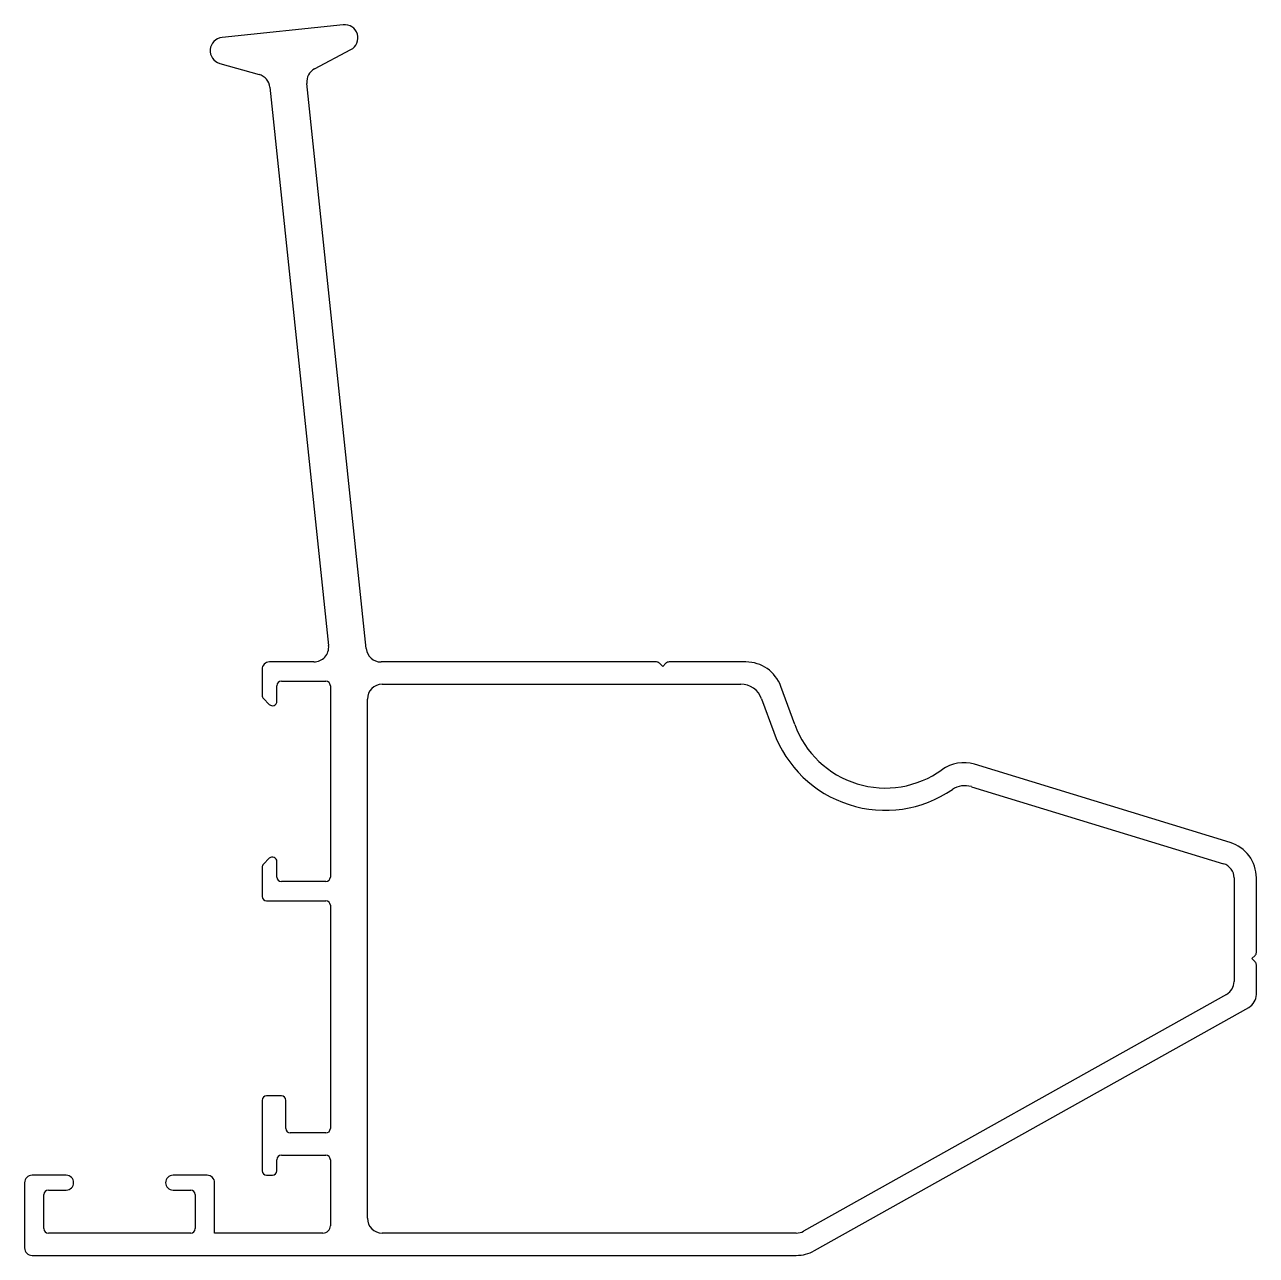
# Model space of a CAD drawing. Extents: x 1.7 to 84.7, y 1.9 to 84.8.
import ezdxf

# ---------------------------------------------------------------- set-up
doc = ezdxf.new("R2010")
doc.units = 0
doc.layers.get('0').update_dxf_attribs({"linetype": 'CONTINUOUS'})

msp = doc.modelspace()

# ---------------------------------------------------------------- linework, layer by layer
for p, q in [((23.186, 84.819), (15.02, 83.96)), ((21.258, 81.852), (23.697, 83.138)), ((14.87, 82.21), (17.522, 81.46)), ((18.244, 80.602), (22.199, 42.971)), ((24.735, 42.762), (20.73, 80.863)), ((21.205, 41.867), (18.215, 41.867)), ((44.291, 41.867), (25.729, 41.867)), ((44.715, 41.567), (44.503, 41.779)), ((44.927, 41.779), (44.715, 41.567)), ((50.32, 41.867), (45.14, 41.867)), ((17.715, 41.367), (17.715, 39.617)), ((18.715, 39.217), (18.715, 40.267)), ((19.015, 40.567), (22.015, 40.567)), ((22.315, 40.267), (22.315, 27.367)), ((25.815, 40.367), (49.97, 40.367)), ((53.607, 37.644), (52.669, 40.222)), ((17.803, 39.405), (18.203, 39.005)), ((24.815, 4.367), (24.815, 39.367)), ((51.379, 39.38), (52.197, 37.134)), ((82.946, 29.698), (65.72, 34.965)), ((65.516, 33.459), (82.508, 28.264)), ((18.203, 28.629), (17.803, 28.229)), ((18.715, 27.367), (18.715, 28.417)), ((17.715, 28.017), (17.715, 26.067)), ((22.015, 27.067), (19.015, 27.067)), ((83.215, 27.308), (83.215, 20.332)), ((84.715, 22.291), (84.715, 27.308)), ((18.015, 25.767), (22.015, 25.767)), ((22.315, 25.467), (22.315, 10.417)), ((84.415, 21.867), (84.627, 22.079)), ((84.627, 21.655), (84.415, 21.867)), ((84.715, 19.453), (84.715, 21.443)), ((82.704, 19.46), (54.201, 3.494)), ((54.935, 2.186), (84.204, 18.58)), ((19.015, 12.617), (18.015, 12.617)), ((17.715, 12.317), (17.715, 7.567)), ((19.315, 10.417), (19.315, 12.317)), ((22.015, 10.117), (19.615, 10.117)), ((18.715, 7.567), (18.715, 8.317)), ((19.015, 8.617), (22.015, 8.617)), ((22.315, 8.317), (22.315, 3.867)), ((1.715, 6.767), (1.715, 2.367)), ((4.515, 7.267), (2.215, 7.267)), ((14.015, 7.267), (11.715, 7.267)), ((14.515, 3.367), (14.515, 6.767)), ((18.015, 7.267), (18.415, 7.267)), ((3.015, 3.667), (3.015, 5.967)), ((3.315, 6.267), (4.515, 6.267)), ((11.715, 6.267), (12.915, 6.267)), ((13.215, 5.967), (13.215, 3.667)), ((12.915, 3.367), (3.315, 3.367)), ((21.815, 3.367), (14.515, 3.367)), ((53.713, 3.367), (25.815, 3.367)), ((2.215, 1.867), (53.713, 1.867))]:
    msp.add_line(p, q)
for centre, radius, start, end in [((23.279, 83.929), 0.894, 297.8013, 96.00002), ((15.113, 83.071), 0.894, 96.00002, 254.19849), ((17.25, 80.497), 1, 6, 74.19849), ((21.725, 80.968), 1, 117.8013, 186), ((21.205, 42.867), 1, 270, 6), ((25.729, 42.867), 1, 186, 270), ((18.215, 41.367), 0.5, 90, 180), ((44.291, 41.567), 0.3, 45.00036, 90), ((45.14, 41.567), 0.3, 90, 135), ((50.32, 39.367), 2.5, 20.00002, 90), ((19.015, 40.267), 0.3, 90, 180), ((22.015, 40.267), 0.3, 360, 90), ((25.815, 39.367), 1, 90, 180), ((49.97, 38.867), 1.5, 20.00005, 90), ((18.015, 39.617), 0.3, 180, 225.00013), ((18.415, 39.217), 0.3, 225.00013, 0), ((59.715, 39.867), 6.5, 200.00002, 305.87482), ((59.715, 39.867), 8, 199.97537, 304.36009), ((64.989, 32.574), 2.5, 73, 125.87482), ((65.077, 32.025), 1.5, 73, 124.36009), ((82.215, 27.308), 2.5, 0, 73), ((18.015, 28.017), 0.3, 134.99987, 180), ((18.415, 28.417), 0.3, 0, 134.99987), ((82.215, 27.308), 1, 0, 73), ((19.015, 27.367), 0.3, 180, 270), ((22.015, 27.367), 0.3, 270, 0), ((18.015, 26.067), 0.3, 180, 270), ((22.015, 25.467), 0.3, 360, 90), ((84.415, 22.291), 0.3, 315.00036, 360), ((84.415, 21.443), 0.3, 0, 44.99982), ((82.215, 20.332), 1, 299.25457, 360), ((83.715, 19.453), 1, 299.25457, 0), ((18.015, 12.317), 0.3, 90, 180), ((19.015, 12.317), 0.3, 0, 90), ((19.615, 10.417), 0.3, 180, 270), ((22.015, 10.417), 0.3, 270, 0), ((19.015, 8.317), 0.3, 90, 180), ((22.015, 8.317), 0.3, 360, 90), ((18.015, 7.567), 0.3, 180, 270), ((18.415, 7.567), 0.3, 270, 0), ((2.215, 6.767), 0.5, 90, 180), ((4.515, 6.767), 0.5, 0, 90), ((4.515, 6.767), 0.5, 270, 0), ((11.715, 6.767), 0.5, 90, 180), ((11.715, 6.767), 0.5, 180, 270), ((14.015, 6.767), 0.5, 0, 90), ((3.315, 5.967), 0.3, 90, 180), ((12.915, 5.967), 0.3, 0, 90), ((25.815, 4.367), 1, 180, 270), ((3.315, 3.667), 0.3, 180, 270), ((12.915, 3.667), 0.3, 270, 0), ((21.815, 3.867), 0.5, 270, 0), ((53.713, 4.367), 1, 270, 299.25457), ((2.215, 2.367), 0.5, 180, 270), ((53.713, 4.367), 2.5, 270, 299.25457)]:
    msp.add_arc(centre, radius, start, end)

doc.saveas('drawing.dxf')
